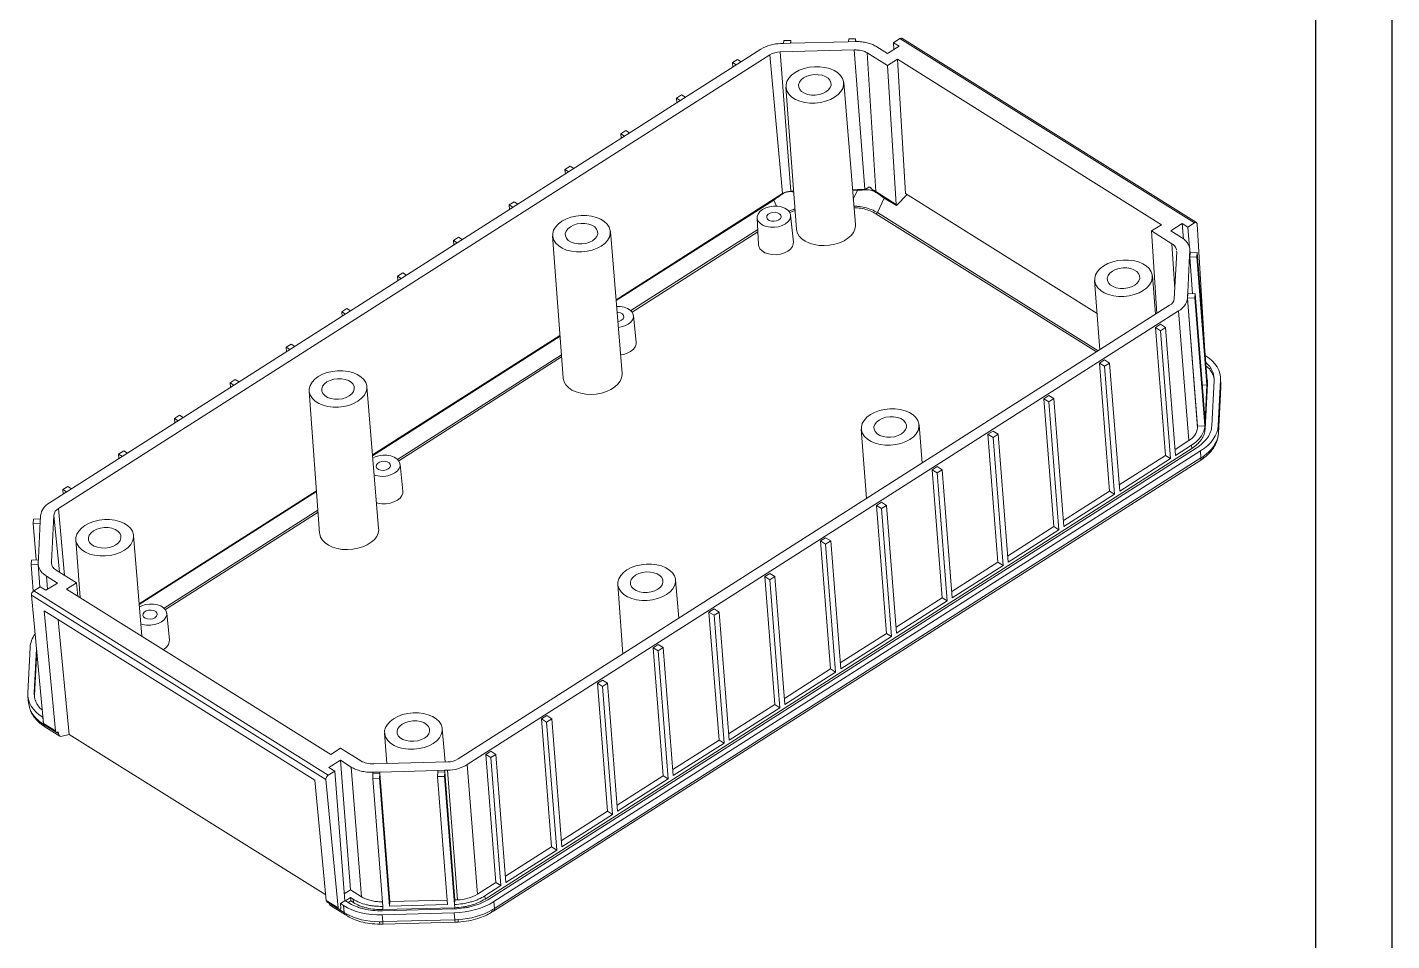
# Model space of a CAD drawing. Header units: inches. Extents: x 1153 to 4131, y 573 to 1071.
# Drawn here: x 3935.5 to 4131.5, y 679.7 to 810.9 of the extents above; entities that cross this region are included whole.
import ezdxf

# ---------------------------------------------------------------- set-up
doc = ezdxf.new("R2010")
doc.units = ezdxf.units.IN

msp = doc.modelspace()

# ---------------------------------------------------------------- linework, layer by layer
for p, q in [((4131.496, 1033.738), (4131.496, 572.957)), ((4120.525, 1022.767), (4120.525, 583.928))]:
    msp.add_line(p, q)
at = {"color": 7, "linetype": 'Continuous', "lineweight": 15}
for p, q in [((4040.853, 807.719), (3938.671, 742.563)), ((4043.651, 807.335), (4054.281, 807.617)), ((4043.713, 808.532), (4044.111, 808.543)), ((4045.109, 808.57), (4044.111, 808.543)), ((4044.164, 808.962), (4044.142, 808.544)), ((4044.164, 808.962), (4045.161, 808.989)), ((4053.436, 808.791), (4045.109, 808.57)), ((4045.139, 808.571), (4045.161, 808.989)), ((4045.161, 808.989), (4045.194, 808.572)), ((4054.434, 808.816), (4053.436, 808.791)), ((4053.488, 809.209), (4053.467, 808.792)), ((4053.488, 809.209), (4054.486, 809.236)), ((4054.281, 807.617), (4055.81, 787.614)), ((4054.486, 809.236), (4054.464, 808.816)), ((4054.519, 808.814), (4054.486, 809.236)), ((4057.529, 808.079), (4059.088, 807.103)), ((4059.088, 807.103), (4060.727, 808.148)), ((4059.909, 808.661), (4060.85, 809.261)), ((4059.909, 808.661), (4060.727, 808.148)), ((4059.986, 807.675), (4059.909, 808.661)), ((4060.85, 809.261), (4103.147, 782.774)), ((4103.442, 782.81), (4061.145, 809.297)), ((3939.966, 741.751), (4042.148, 806.907)), ((4036.78, 805.794), (4037.509, 806.259)), ((4037.312, 805.461), (4036.78, 805.794)), ((4036.83, 805.153), (4036.78, 805.794)), ((4038.041, 805.925), (4037.509, 806.259)), ((4042.148, 806.907), (4043.967, 786.986)), ((4045.184, 787.332), (4043.651, 807.335)), ((4056.145, 807.196), (4059.068, 805.366)), ((4057.399, 787.26), (4056.145, 807.196)), ((4059.068, 805.366), (4060.484, 806.269)), ((4060.484, 806.269), (4098.415, 782.517)), ((4061.665, 786.988), (4060.484, 806.269)), ((4060.322, 785.429), (4059.068, 805.366)), ((4044.478, 802.278), (4045.983, 781.871)), ((4054.457, 782.535), (4052.769, 802.927)), ((4028.765, 800.684), (4029.494, 801.148)), ((4029.297, 800.35), (4028.765, 800.684)), ((4028.815, 800.043), (4028.765, 800.684)), ((4030.026, 800.815), (4029.494, 801.148)), ((4020.75, 795.573), (4021.479, 796.037)), ((4021.479, 796.037), (4022.011, 795.704)), ((4021.282, 795.24), (4020.75, 795.573)), ((4020.8, 794.932), (4020.75, 795.573)), ((4012.735, 790.462), (4013.464, 790.927)), ((4013.267, 790.129), (4012.735, 790.462)), ((4012.785, 789.821), (4012.735, 790.462)), ((4013.464, 790.927), (4013.996, 790.593)), ((4042.733, 786.062), (4020.075, 771.614)), ((4043.967, 786.986), (4043.973, 786.911)), ((4045.184, 787.332), (4045.189, 787.262)), ((4054.747, 787.467), (4054.05, 787.448)), ((4055.818, 787.518), (4055.81, 787.614)), ((4060.322, 785.429), (4057.399, 787.26)), ((4057.399, 787.26), (4057.408, 787.149)), ((4057.616, 784.263), (4058.597, 786.348)), ((4058.597, 786.348), (4060.336, 785.26)), ((4061.893, 786.845), (4060.336, 785.26)), ((4089.171, 769.763), (4061.665, 786.988)), ((4004.72, 785.352), (4005.449, 785.816)), ((4005.253, 785.018), (4004.72, 785.352)), ((4004.77, 784.711), (4004.72, 785.352)), ((4005.449, 785.816), (4005.981, 785.483)), ((4060.322, 785.429), (4060.336, 785.26)), ((4040.34, 783.49), (4040.556, 779.606)), ((4045.541, 779.996), (4045.15, 783.867)), ((4098.415, 782.517), (4096.999, 781.613)), ((4101.387, 782.687), (4099.748, 781.642)), ((4101.387, 782.687), (4102.206, 782.175)), ((4101.564, 780.432), (4101.387, 782.687)), ((4103.147, 782.774), (4102.206, 782.175)), ((4102.206, 782.175), (4102.436, 779.233)), ((4104.659, 764.359), (4103.542, 782.612)), ((3996.705, 780.241), (3997.434, 780.705)), ((3997.238, 779.908), (3996.705, 780.241)), ((3996.755, 779.6), (3996.705, 780.241)), ((3997.434, 780.705), (3997.966, 780.372)), ((4010.961, 780.906), (4012.466, 760.5)), ((4020.94, 761.163), (4019.252, 781.555)), ((4096.999, 781.613), (4099.922, 779.783)), ((4096.999, 781.613), (4097.745, 769.759)), ((4099.748, 781.642), (4101.306, 780.666)), ((4100.605, 778.609), (4100.255, 771.89)), ((4100.588, 778.72), (4100.605, 778.609)), ((4102.502, 778.717), (4102.47, 778.086)), ((4102.488, 777.853), (4102.52, 778.484)), ((4102.533, 778.484), (4102.496, 778.962)), ((4102.502, 778.717), (4102.52, 778.484)), ((4102.52, 778.484), (4103.552, 778.511)), ((4103.519, 777.881), (4103.552, 778.511)), ((4103.552, 778.511), (4104.991, 760.128)), ((4102.196, 772.822), (4102.47, 778.086)), ((4102.488, 777.853), (4102.47, 778.086)), ((4102.488, 777.853), (4103.519, 777.881)), ((4102.899, 772.608), (4102.488, 777.853)), ((4104.958, 759.498), (4103.519, 777.881)), ((3988.69, 775.13), (3989.419, 775.595)), ((3989.223, 774.797), (3988.69, 775.13)), ((3988.74, 774.489), (3988.69, 775.13)), ((3989.419, 775.595), (3989.951, 775.261)), ((4088.821, 774.511), (4089.557, 764.538)), ((4097.569, 769.647), (4097.112, 775.159)), ((4102.162, 772.192), (4102.196, 772.822)), ((4102.214, 772.59), (4102.18, 771.959)), ((4102.196, 772.822), (4102.214, 772.59)), ((4103.245, 772.617), (4102.214, 772.59)), ((4103.212, 771.986), (4103.245, 772.617)), ((4103.245, 772.617), (4104.684, 754.234)), ((3980.675, 770.02), (3981.404, 770.484)), ((3981.404, 770.484), (3981.936, 770.151)), ((4099.591, 770.936), (3997.409, 705.781)), ((4102.162, 772.192), (4102.149, 771.94)), ((4103.606, 753.324), (4102.149, 771.94)), ((4102.18, 771.959), (4102.162, 772.192)), ((4102.18, 771.959), (4103.212, 771.986)), ((4102.18, 771.959), (4103.619, 753.576)), ((4104.651, 753.603), (4103.212, 771.986)), ((3981.208, 769.686), (3980.675, 770.02)), ((3980.725, 769.379), (3980.675, 770.02)), ((3998.705, 704.97), (4100.887, 770.125)), ((4022.953, 765.593), (4022.563, 769.464)), ((4100.887, 770.125), (4102.344, 751.51)), ((4012.025, 766.481), (3985.1, 749.313)), ((4097.54, 767.747), (4098.269, 768.211)), ((4098.979, 749.364), (4097.54, 767.747)), ((4097.54, 767.747), (4098.266, 767.292)), ((4098.266, 767.292), (4098.994, 767.757)), ((4099.704, 748.909), (4098.266, 767.292)), ((4098.269, 768.211), (4098.994, 767.757)), ((4098.994, 767.757), (4100.433, 749.374)), ((3972.66, 764.909), (3973.389, 765.373)), ((3973.193, 764.576), (3972.66, 764.909)), ((3972.711, 764.268), (3972.66, 764.909)), ((3973.389, 765.373), (3973.921, 765.04)), ((4089.525, 762.636), (4090.254, 763.101)), ((4090.964, 744.253), (4089.525, 762.636)), ((4089.525, 762.636), (4090.251, 762.182)), ((4090.251, 762.182), (4090.979, 762.646)), ((4090.254, 763.101), (4090.979, 762.646)), ((4090.979, 762.646), (4092.418, 744.263)), ((4104.71, 763.714), (4104.759, 763.684)), ((4091.69, 743.798), (4090.251, 762.182)), ((3964.645, 759.798), (3965.374, 760.263)), ((3965.178, 759.465), (3964.645, 759.798)), ((3964.696, 759.157), (3964.645, 759.798)), ((3965.374, 760.263), (3965.906, 759.929)), ((3975.986, 758.605), (3977.491, 738.198)), ((3985.965, 738.862), (3984.277, 759.254)), ((4104.273, 759.479), (4104.958, 759.498)), ((4104.684, 754.234), (4104.958, 759.498)), ((4105.027, 759.663), (4104.687, 753.138)), ((4104.991, 760.128), (4104.957, 760.44)), ((4104.981, 759.973), (4105.027, 759.663)), ((4105.023, 759.977), (4104.986, 760.442)), ((4104.991, 760.128), (4105.027, 759.663)), ((4105.988, 760.155), (4105.648, 753.63)), ((4106.571, 753.654), (4106.911, 760.179)), ((4106.957, 759.172), (4106.618, 752.647)), ((4106.618, 752.588), (4106.957, 759.113)), ((4106.911, 760.179), (4106.957, 759.172)), ((4106.959, 759.482), (4106.912, 760.492)), ((4106.957, 759.113), (4106.957, 759.172)), ((4081.51, 757.525), (4082.239, 757.99)), ((4082.949, 739.142), (4081.51, 757.525)), ((4081.51, 757.525), (4082.236, 757.071)), ((4082.236, 757.071), (4082.964, 757.536)), ((4083.675, 738.688), (4082.236, 757.071)), ((4082.239, 757.99), (4082.964, 757.536)), ((4082.964, 757.536), (4084.403, 739.152)), ((3956.63, 754.687), (3957.359, 755.152)), ((3957.163, 754.354), (3956.63, 754.687)), ((3956.681, 754.047), (3956.63, 754.687)), ((3957.359, 755.152), (3957.891, 754.819)), ((4055.304, 753.139), (4056.04, 743.166)), ((4064.052, 748.275), (4063.595, 753.788)), ((4073.495, 752.415), (4074.224, 752.879)), ((4074.224, 752.879), (4074.949, 752.425)), ((4103.619, 753.576), (4103.606, 753.324)), ((4104.651, 753.603), (4103.619, 753.576)), ((4104.651, 753.603), (4104.687, 753.138)), ((4106.618, 752.647), (4106.571, 753.654)), ((4074.934, 734.032), (4073.495, 752.415)), ((4073.495, 752.415), (4074.221, 751.96)), ((4074.221, 751.96), (4074.949, 752.425)), ((4075.66, 733.577), (4074.221, 751.96)), ((4074.949, 752.425), (4076.388, 734.042)), ((4100.365, 750.247), (4102.344, 751.51)), ((4100.433, 749.374), (4102.727, 750.836)), ((4102.727, 750.836), (4102.763, 750.371)), ((4106.572, 752.173), (4106.608, 752.509)), ((3948.615, 749.577), (3949.344, 750.041)), ((3949.148, 749.243), (3948.615, 749.577)), ((3948.666, 748.936), (3948.615, 749.577)), ((3949.876, 749.708), (3949.344, 750.041)), ((4102.763, 750.371), (4001.267, 685.653)), ((4103.409, 750.409), (4001.913, 685.691)), ((4104.048, 750.025), (4002.526, 685.291)), ((4104.094, 749.023), (4002.606, 684.309)), ((4092.35, 745.137), (4098.979, 749.364)), ((4092.418, 744.263), (4099.704, 748.909)), ((4098.979, 749.364), (4099.704, 748.909)), ((4103.949, 748.62), (4104.269, 748.832)), ((4104.048, 750.025), (4104.094, 749.023)), ((3989.436, 744.221), (3989.045, 748.092)), ((4002.46, 683.907), (4103.949, 748.62)), ((4065.48, 747.304), (4066.209, 747.769)), ((4066.919, 728.921), (4065.48, 747.304)), ((4065.48, 747.304), (4066.206, 746.85)), ((4066.206, 746.85), (4066.934, 747.314)), ((4067.645, 728.466), (4066.206, 746.85)), ((4066.209, 747.769), (4066.934, 747.314)), ((4066.934, 747.314), (4068.373, 728.931)), ((3940.6, 744.466), (3941.329, 744.931)), ((3941.861, 744.597), (3941.329, 744.931)), ((3941.133, 744.133), (3940.6, 744.466)), ((3940.651, 743.825), (3940.6, 744.466)), ((3977.05, 744.18), (3951.583, 727.941)), ((4084.335, 740.026), (4090.964, 744.253)), ((4084.403, 739.152), (4091.69, 743.798)), ((4090.964, 744.253), (4091.69, 743.798)), ((4057.465, 742.193), (4058.194, 742.658)), ((4058.904, 723.81), (4057.465, 742.193)), ((4057.465, 742.193), (4058.191, 741.739)), ((4058.191, 741.739), (4058.919, 742.203)), ((4059.63, 723.356), (4058.191, 741.739)), ((4058.194, 742.658), (4058.919, 742.203)), ((4058.919, 742.203), (4060.358, 723.82)), ((3936.35, 739.606), (3936.383, 740.237)), ((3937.35, 739.633), (3936.35, 739.606)), ((3936.76, 734.361), (3936.35, 739.606)), ((3937.384, 740.263), (3936.383, 740.237)), ((3937.362, 739.866), (3937.088, 734.602)), ((3937.396, 740.497), (3937.362, 739.866)), ((3937.396, 740.497), (3937.409, 740.748)), ((3938.954, 734.079), (3939.303, 740.799)), ((4076.32, 734.915), (4082.949, 739.142)), ((4082.949, 739.142), (4083.675, 738.688)), ((3942.469, 737.233), (3943.079, 728.959)), ((3951.959, 723.399), (3950.76, 737.882)), ((4049.45, 737.083), (4050.179, 737.547)), ((4050.889, 718.699), (4049.45, 737.083)), ((4049.45, 737.083), (4050.176, 736.628)), ((4050.176, 736.628), (4050.904, 737.093)), ((4050.179, 737.547), (4050.904, 737.093)), ((4050.904, 737.093), (4052.343, 718.71)), ((4076.388, 734.042), (4083.675, 738.688)), ((4051.615, 718.245), (4050.176, 736.628)), ((3936.043, 733.712), (3936.076, 734.342)), ((3937.075, 733.739), (3936.043, 733.712)), ((3936.043, 733.712), (3936.344, 729.864)), ((3936.076, 734.342), (3937.076, 734.369)), ((3937.088, 734.602), (3937.057, 733.972)), ((3937.063, 733.727), (3937.316, 730.49)), ((4068.305, 729.805), (4074.934, 734.032)), ((4068.373, 728.931), (4075.66, 733.577)), ((4074.934, 734.032), (4075.66, 733.577)), ((3939.811, 731.047), (3938.252, 732.023)), ((3942.56, 731.075), (3939.637, 732.905)), ((4029.077, 725.974), (4028.621, 731.486)), ((4041.435, 731.972), (4042.164, 732.437)), ((4042.874, 713.589), (4041.435, 731.972)), ((4041.435, 731.972), (4042.161, 731.518)), ((4042.161, 731.518), (4042.889, 731.982)), ((4043.6, 713.134), (4042.161, 731.518)), ((4042.164, 732.437), (4042.889, 731.982)), ((4042.889, 731.982), (4044.328, 713.599)), ((3978.375, 702.801), (3936.078, 729.287)), ((3936.078, 729.287), (3937.841, 710.866)), ((3936.412, 729.914), (3937.353, 730.514)), ((3978.709, 703.428), (3936.412, 729.914)), ((3938.171, 730.001), (3937.353, 730.514)), ((3938.171, 730.001), (3939.811, 731.047)), ((3941.143, 730.172), (3942.56, 731.075)), ((3979.074, 706.42), (3941.143, 730.172)), ((3942.738, 729.173), (3942.56, 731.075)), ((4020.33, 730.838), (4021.065, 720.865)), ((4033.42, 726.861), (4034.149, 727.326)), ((4034.149, 727.326), (4034.875, 726.871)), ((4060.29, 724.694), (4066.919, 728.921)), ((4060.358, 723.82), (4067.645, 728.466)), ((4066.919, 728.921), (4067.645, 728.466)), ((3937.894, 727.067), (3976.78, 702.716)), ((3937.894, 727.067), (3939.546, 709.798)), ((3941.527, 709.303), (3939.95, 725.779)), ((3955.919, 722.85), (3955.528, 726.72)), ((4034.859, 708.478), (4033.42, 726.861)), ((4033.42, 726.861), (4034.146, 726.407)), ((4034.146, 726.407), (4034.875, 726.871)), ((4035.585, 708.024), (4034.146, 726.407)), ((4034.875, 726.871), (4036.313, 708.488)), ((4052.275, 719.583), (4058.904, 723.81)), ((4052.343, 718.71), (4059.63, 723.356)), ((4058.904, 723.81), (4059.63, 723.356)), ((3935.902, 721.803), (3935.562, 715.278)), ((3936.813, 721.611), (3936.484, 715.302)), ((4025.405, 721.751), (4026.134, 722.215)), ((4026.844, 703.367), (4025.405, 721.751)), ((4025.405, 721.751), (4026.131, 721.296)), ((4026.131, 721.296), (4026.86, 721.761)), ((4027.57, 702.913), (4026.131, 721.296)), ((4026.134, 722.215), (4026.86, 721.761)), ((4026.86, 721.761), (4028.298, 703.378)), ((3936.525, 714.919), (3936.852, 721.201)), ((4044.26, 714.473), (4050.889, 718.699)), ((4044.328, 713.599), (4051.615, 718.245)), ((4050.889, 718.699), (4051.615, 718.245)), ((4017.39, 716.64), (4018.119, 717.104)), ((4018.829, 698.257), (4017.39, 716.64)), ((4017.39, 716.64), (4018.116, 716.186)), ((4018.116, 716.186), (4018.845, 716.65)), ((4019.555, 697.802), (4018.116, 716.186)), ((4018.119, 717.104), (4018.845, 716.65)), ((4018.845, 716.65), (4020.283, 698.267)), ((3935.576, 714.766), (3935.688, 713.754)), ((3935.771, 713.406), (3935.708, 713.757)), ((4036.245, 709.362), (4042.874, 713.589)), ((4042.874, 713.589), (4043.6, 713.134)), ((3935.736, 713.452), (3935.798, 713.257)), ((3937.714, 711.773), (3937.824, 710.772)), ((3937.757, 711.746), (3937.714, 711.773)), ((4009.375, 711.529), (4010.104, 711.994)), ((4010.814, 693.146), (4009.375, 711.529)), ((4009.375, 711.529), (4010.101, 711.075)), ((4010.101, 711.075), (4010.83, 711.539)), ((4010.104, 711.994), (4010.83, 711.539)), ((4010.83, 711.539), (4012.268, 693.156)), ((4036.313, 708.488), (4043.6, 713.134)), ((3937.713, 710.605), (3938.021, 710.403)), ((3937.841, 710.866), (3939.546, 709.798)), ((3937.939, 710.681), (3939.645, 709.613)), ((3938.021, 710.403), (3940.165, 709.06)), ((3939.94, 709.649), (3939.947, 709.653)), ((3939.968, 709.429), (3939.947, 709.653)), ((3995.499, 705.343), (3995.104, 710.115)), ((4011.54, 692.692), (4010.101, 711.075)), ((3940.524, 709.025), (3941.527, 709.303)), ((3978.356, 686.24), (3941.527, 709.303)), ((3986.813, 709.466), (3987.133, 705.121)), ((4028.23, 704.251), (4034.859, 708.478)), ((4028.298, 703.378), (4035.585, 708.024)), ((4034.859, 708.478), (4035.585, 708.024)), ((3980.49, 707.323), (3979.074, 706.42)), ((3983.413, 705.492), (3980.49, 707.323)), ((4001.36, 706.419), (4002.089, 706.883)), ((4002.799, 688.035), (4001.36, 706.419)), ((4001.36, 706.419), (4002.086, 705.964)), ((4002.086, 705.964), (4002.815, 706.429)), ((4003.525, 687.581), (4002.086, 705.964)), ((4002.815, 706.429), (4002.089, 706.883)), ((4002.815, 706.429), (4004.254, 688.046)), ((3979.65, 704.028), (3978.709, 703.428)), ((3980.47, 705.586), (3978.831, 704.54)), ((3979.65, 704.028), (3978.831, 704.54)), ((3981.107, 685.412), (3979.65, 704.028)), ((3982.029, 704.61), (3980.47, 705.586)), ((3981.927, 686.97), (3980.47, 705.586)), ((3983.486, 685.994), (3982.029, 704.61)), ((3985.124, 703.872), (3986.122, 703.898)), ((3985.143, 703.639), (3985.124, 703.872)), ((3986.14, 703.665), (3985.143, 703.639)), ((3995.907, 705.354), (3985.277, 705.072)), ((3986.106, 703.014), (3986.14, 703.665)), ((3986.122, 703.898), (3994.449, 704.118)), ((3986.122, 703.898), (3986.14, 703.665)), ((3986.14, 703.665), (3987.579, 685.282)), ((3994.468, 703.886), (3994.434, 703.234)), ((3994.449, 704.118), (3995.447, 704.146)), ((3994.468, 703.886), (3994.449, 704.118)), ((3995.465, 703.913), (3994.468, 703.886)), ((3995.431, 703.261), (3995.465, 703.913)), ((3995.845, 704.156), (3995.447, 704.146)), ((3995.447, 704.146), (3995.465, 703.913)), ((3996.904, 685.53), (3995.465, 703.913)), ((3995.845, 704.156), (3997.302, 685.54)), ((3998.705, 704.97), (4000.162, 686.354)), ((3978.432, 685.448), (3976.78, 702.716)), ((3980.138, 684.38), (3978.375, 702.801)), ((3985.109, 702.987), (3985.143, 703.639)), ((3985.109, 702.987), (3986.106, 703.014)), ((3986.548, 684.604), (3985.109, 702.987)), ((3986.106, 703.014), (3987.545, 684.63)), ((3994.434, 703.234), (3995.431, 703.261)), ((3995.872, 684.851), (3994.434, 703.234)), ((3995.431, 703.261), (3996.87, 684.878)), ((4020.215, 699.141), (4026.844, 703.367)), ((4020.283, 698.267), (4027.57, 702.913)), ((4026.844, 703.367), (4027.57, 702.913)), ((4012.2, 694.03), (4018.829, 698.257)), ((4012.268, 693.156), (4019.555, 697.802)), ((4018.829, 698.257), (4019.555, 697.802)), ((4004.185, 688.919), (4010.814, 693.146)), ((4004.254, 688.046), (4011.54, 692.692)), ((4010.814, 693.146), (4011.54, 692.692)), ((4000.162, 686.354), (4002.799, 688.035)), ((4003.525, 687.581), (4002.799, 688.035)), ((3981.927, 686.97), (3981.029, 686.397)), ((3983.486, 685.994), (3981.927, 686.97)), ((4001.231, 686.118), (4003.525, 687.581)), ((4001.231, 686.118), (4001.267, 685.653)), ((3978.432, 685.448), (3980.138, 684.38)), ((3978.53, 685.263), (3980.236, 684.195)), ((3979.051, 684.71), (3981.195, 683.367)), ((3980.465, 685.003), (3981.107, 685.412)), ((3980.538, 684.235), (3980.465, 685.003)), ((3980.919, 684.718), (3980.465, 685.003)), ((3980.538, 684.235), (3980.532, 684.231)), ((3980.919, 684.718), (3980.998, 683.736)), ((3981.191, 685.393), (3981.92, 685.857)), ((3981.575, 685.152), (3981.191, 685.393)), ((3981.956, 685.392), (3981.578, 685.151)), ((3981.92, 685.857), (3982.304, 685.616)), ((3981.956, 685.392), (3981.92, 685.857)), ((3982.34, 685.151), (3981.956, 685.392)), ((3982.304, 685.616), (3982.34, 685.151)), ((3996.837, 684.247), (3986.515, 683.973)), ((3986.584, 684.139), (3986.548, 684.604)), ((3996.907, 684.412), (3986.584, 684.139)), ((3987.579, 685.282), (3987.545, 684.63)), ((3987.545, 684.63), (3995.872, 684.851)), ((3987.579, 685.282), (3995.822, 685.5)), ((3996.87, 684.878), (3996.904, 685.53)), ((3996.87, 684.878), (3996.907, 684.412)), ((3997.302, 685.54), (3996.904, 685.53)), ((4002.526, 685.291), (4002.606, 684.309)), ((3981.195, 683.367), (3981.519, 683.173)), ((3986.484, 683.39), (3996.807, 683.664)), ((3986.564, 682.405), (3986.484, 683.39)), ((3996.887, 682.678), (3986.564, 682.405)), ((3986.622, 682.054), (3996.945, 682.328)), ((3996.807, 683.664), (3996.887, 682.678)), ((3996.945, 682.328), (3997.399, 682.346)), ((4002.124, 683.701), (4002.46, 683.907)), ((3986.171, 682.048), (3986.623, 682.055))]:
    msp.add_line(p, q, dxfattribs=at)
at = {"color": 8, "linetype": 'Continuous', "lineweight": 15}
for p, q in [((4043.967, 786.986), (4020.064, 771.744)), ((4042.733, 786.062), (4043.136, 785.174)), ((4045.579, 787.343), (4045.184, 787.332)), ((4055.81, 787.614), (4054.04, 787.567)), ((4054.153, 786.205), (4054.747, 787.467)), ((4089.079, 764.233), (4057.39, 784.077)), ((4057.616, 784.263), (4089.338, 764.398)), ((4022.189, 770.168), (4040.434, 781.802)), ((4040.451, 781.5), (4022.365, 769.968)), ((4100.329, 773.313), (4099.922, 779.783)), ((4012.015, 766.612), (3985.089, 749.443)), ((3988.672, 748.796), (4012.221, 763.812)), ((4012.244, 763.514), (3988.848, 748.596)), ((4106.618, 752.647), (4106.618, 752.588)), ((3977.041, 744.311), (3951.572, 728.071)), ((3940.842, 732.15), (3939.966, 741.751)), ((3955.154, 727.424), (3977.247, 741.511)), ((3977.269, 741.213), (3955.331, 727.224)), ((3939.303, 740.799), (3940.11, 732.609)), ((3938.252, 732.023), (3938.399, 730.146)), ((3937.885, 710.734), (3937.824, 710.772)), ((3939.968, 709.429), (3939.716, 709.587)), ((3980.998, 683.736), (3980.307, 684.169))]:
    msp.add_line(p, q, dxfattribs=at)
at = {"color": 7, "linetype": 'Continuous', "lineweight": 15, "flags": 128}
for points in [[(4045.787, 804.372), (4045.279, 803.987), (4044.884, 803.554), (4044.617, 803.089), (4044.486, 802.607), (4044.497, 802.124), (4044.647, 801.658), (4044.933, 801.223), (4045.345, 800.836), (4045.869, 800.508), (4046.486, 800.251), (4047.176, 800.074), (4047.916, 799.983), (4048.679, 799.981), (4049.441, 800.068), (4050.175, 800.241), (4050.856, 800.494), (4051.461, 800.819), (4051.969, 801.204), (4052.364, 801.637), (4052.631, 802.102), (4052.761, 802.584), (4052.751, 803.067), (4052.6, 803.533), (4052.314, 803.967), (4051.902, 804.355), (4051.379, 804.683), (4050.762, 804.94), (4050.072, 805.117), (4049.332, 805.208), (4048.569, 805.21), (4047.807, 805.123), (4047.073, 804.95), (4046.392, 804.696), (4045.787, 804.372)], [(4050.227, 801.591), (4049.771, 801.359), (4049.248, 801.199), (4048.688, 801.12), (4048.125, 801.127), (4047.591, 801.219), (4047.117, 801.391), (4046.731, 801.633), (4046.454, 801.931), (4046.304, 802.267), (4046.288, 802.623), (4046.409, 802.977), (4046.657, 803.309), (4047.021, 803.599), (4047.477, 803.831), (4048, 803.992), (4048.559, 804.071), (4049.122, 804.064), (4049.656, 803.972), (4050.13, 803.8), (4050.517, 803.558), (4050.793, 803.26), (4050.944, 802.924), (4050.959, 802.568), (4050.839, 802.214), (4050.59, 801.882), (4050.227, 801.591)], [(4041.101, 784.688), (4041.569, 784.926), (4042.106, 785.091), (4042.68, 785.172), (4043.259, 785.165), (4043.807, 785.071), (4044.294, 784.894), (4044.69, 784.646), (4044.974, 784.34), (4045.129, 783.994), (4045.145, 783.629), (4045.021, 783.266), (4044.766, 782.925), (4044.393, 782.627), (4043.924, 782.388), (4043.387, 782.224), (4042.813, 782.142), (4042.235, 782.149), (4041.687, 782.244), (4041.2, 782.42), (4040.803, 782.669), (4040.519, 782.975), (4040.365, 783.32), (4040.349, 783.685), (4040.472, 784.049), (4040.728, 784.39), (4041.101, 784.688)], [(4043.454, 783.214), (4043.134, 783.07), (4042.761, 783.005), (4042.386, 783.028), (4042.059, 783.137), (4041.826, 783.315), (4041.717, 783.54), (4041.747, 783.78), (4041.912, 784.004), (4042.19, 784.181), (4042.543, 784.288), (4042.923, 784.309), (4043.28, 784.242), (4043.565, 784.096), (4043.739, 783.891), (4043.779, 783.655), (4043.68, 783.418), (4043.454, 783.214)], [(4012.27, 783), (4011.762, 782.615), (4011.367, 782.182), (4011.1, 781.717), (4010.969, 781.235), (4010.979, 780.752), (4011.13, 780.286), (4011.416, 779.851), (4011.828, 779.464), (4012.352, 779.136), (4012.969, 778.879), (4013.659, 778.702), (4014.398, 778.611), (4015.162, 778.609), (4015.924, 778.696), (4016.657, 778.869), (4017.338, 779.122), (4017.943, 779.447), (4018.452, 779.832), (4018.846, 780.265), (4019.114, 780.73), (4019.244, 781.212), (4019.234, 781.695), (4019.083, 782.161), (4018.797, 782.596), (4018.385, 782.983), (4017.862, 783.311), (4017.245, 783.568), (4016.554, 783.745), (4015.815, 783.836), (4015.052, 783.838), (4014.29, 783.751), (4013.556, 783.578), (4012.875, 783.325), (4012.27, 783)], [(4016.71, 780.22), (4016.254, 779.987), (4015.731, 779.827), (4015.171, 779.748), (4014.608, 779.755), (4014.074, 779.847), (4013.6, 780.019), (4013.214, 780.261), (4012.937, 780.559), (4012.787, 780.895), (4012.771, 781.251), (4012.891, 781.605), (4013.14, 781.937), (4013.504, 782.227), (4013.96, 782.46), (4014.483, 782.62), (4015.042, 782.699), (4015.605, 782.692), (4016.139, 782.6), (4016.613, 782.428), (4017, 782.186), (4017.276, 781.888), (4017.427, 781.552), (4017.442, 781.196), (4017.322, 780.842), (4017.073, 780.51), (4016.71, 780.22)], [(4045.983, 781.871), (4045.992, 781.784), (4046.12, 781.317), (4046.38, 780.879), (4046.763, 780.483), (4047.257, 780.142), (4047.847, 779.867), (4048.513, 779.666), (4049.233, 779.547), (4049.986, 779.514), (4050.746, 779.566), (4051.489, 779.703), (4052.192, 779.92), (4052.831, 780.21), (4053.386, 780.564), (4053.839, 780.971), (4054.176, 781.417), (4054.386, 781.887), (4054.463, 782.368), (4054.457, 782.535)], [(4103.147, 782.774), (4103.219, 782.813), (4103.29, 782.834), (4103.356, 782.838), (4103.415, 782.824), (4103.465, 782.793), (4103.504, 782.746), (4103.53, 782.685), (4103.542, 782.612)], [(4045.541, 779.996), (4045.535, 779.75), (4045.407, 779.373), (4045.142, 779.02), (4044.756, 778.711), (4044.27, 778.464), (4043.714, 778.294), (4043.119, 778.209), (4042.52, 778.216), (4041.952, 778.314), (4041.448, 778.497), (4041.036, 778.755), (4040.742, 779.072), (4040.582, 779.43), (4040.556, 779.606)], [(4090.131, 776.604), (4089.622, 776.219), (4089.228, 775.786), (4088.961, 775.321), (4088.83, 774.839), (4088.84, 774.356), (4088.991, 773.89), (4089.277, 773.456), (4089.689, 773.068), (4090.212, 772.74), (4090.83, 772.483), (4091.52, 772.306), (4092.259, 772.215), (4093.023, 772.213), (4093.784, 772.3), (4094.518, 772.473), (4095.199, 772.727), (4095.804, 773.051), (4096.313, 773.437), (4096.707, 773.869), (4096.974, 774.334), (4097.105, 774.816), (4097.095, 775.299), (4096.944, 775.765), (4096.658, 776.2), (4096.246, 776.587), (4095.723, 776.915), (4095.105, 777.172), (4094.415, 777.349), (4093.676, 777.44), (4092.912, 777.442), (4092.151, 777.355), (4091.417, 777.182), (4090.736, 776.929), (4090.131, 776.604)], [(4094.571, 773.824), (4094.114, 773.592), (4093.591, 773.431), (4093.032, 773.352), (4092.469, 773.359), (4091.935, 773.451), (4091.461, 773.623), (4091.074, 773.865), (4090.798, 774.163), (4090.647, 774.499), (4090.632, 774.855), (4090.752, 775.209), (4091.001, 775.541), (4091.364, 775.832), (4091.821, 776.064), (4092.344, 776.224), (4092.903, 776.303), (4093.466, 776.297), (4094, 776.205), (4094.474, 776.033), (4094.86, 775.791), (4095.137, 775.493), (4095.287, 775.156), (4095.303, 774.8), (4095.183, 774.446), (4094.934, 774.114), (4094.571, 773.824)], [(4020.144, 770.772), (4020.671, 770.763), (4021.219, 770.668), (4021.706, 770.492), (4022.103, 770.243), (4022.387, 769.937), (4022.541, 769.592), (4022.557, 769.226), (4022.434, 768.863), (4022.178, 768.522), (4021.805, 768.224), (4021.337, 767.985), (4020.8, 767.821), (4020.394, 767.754)], [(4020.216, 769.909), (4020.336, 769.906), (4020.692, 769.839), (4020.977, 769.694), (4021.151, 769.488), (4021.191, 769.252), (4021.092, 769.015), (4020.867, 768.811)], [(4020.867, 768.811), (4020.546, 768.667), (4020.323, 768.618)], [(4022.953, 765.593), (4022.947, 765.347), (4022.819, 764.97), (4022.555, 764.617), (4022.168, 764.308), (4021.683, 764.061), (4021.126, 763.891), (4020.72, 763.823)], [(3977.296, 760.699), (3976.787, 760.313), (3976.393, 759.881), (3976.125, 759.416), (3975.995, 758.934), (3976.005, 758.451), (3976.156, 757.985), (3976.442, 757.55), (3976.854, 757.163), (3977.377, 756.835), (3977.995, 756.578), (3978.685, 756.401), (3979.424, 756.31), (3980.188, 756.308), (3980.949, 756.395), (3981.683, 756.568), (3982.364, 756.821), (3982.969, 757.146), (3983.478, 757.531), (3983.872, 757.964), (3984.139, 758.429), (3984.27, 758.911), (3984.26, 759.394), (3984.109, 759.86), (3983.823, 760.294), (3983.411, 760.682), (3982.887, 761.01), (3982.27, 761.267), (3981.58, 761.444), (3980.841, 761.535), (3980.077, 761.537), (3979.315, 761.45), (3978.582, 761.277), (3977.901, 761.023), (3977.296, 760.699)], [(4012.466, 760.5), (4012.475, 760.412), (4012.603, 759.945), (4012.862, 759.507), (4013.246, 759.111), (4013.74, 758.77), (4014.33, 758.495), (4014.995, 758.294), (4015.716, 758.176), (4016.469, 758.142), (4017.229, 758.194), (4017.972, 758.331), (4018.675, 758.548), (4019.314, 758.838), (4019.869, 759.192), (4020.322, 759.599), (4020.659, 760.045), (4020.869, 760.515), (4020.945, 760.996), (4020.94, 761.163)], [(3981.736, 757.918), (3981.279, 757.686), (3980.756, 757.526), (3980.197, 757.447), (3979.634, 757.454), (3979.1, 757.546), (3978.626, 757.717), (3978.239, 757.96), (3977.963, 758.257), (3977.812, 758.594), (3977.797, 758.95), (3977.917, 759.304), (3978.166, 759.636), (3978.529, 759.926), (3978.986, 760.158), (3979.509, 760.319), (3980.068, 760.398), (3980.631, 760.391), (3981.165, 760.299), (3981.639, 760.127), (3982.025, 759.885), (3982.302, 759.587), (3982.452, 759.251), (3982.468, 758.895), (3982.348, 758.541), (3982.099, 758.209), (3981.736, 757.918)], [(4056.614, 755.232), (4056.105, 754.847), (4055.711, 754.414), (4055.443, 753.949), (4055.313, 753.467), (4055.323, 752.985), (4055.474, 752.518), (4055.76, 752.084), (4056.172, 751.696), (4056.695, 751.368), (4057.312, 751.111), (4058.003, 750.935), (4058.742, 750.844), (4059.505, 750.841), (4060.267, 750.928), (4061.001, 751.101), (4061.682, 751.355), (4062.287, 751.679), (4062.795, 752.065), (4063.19, 752.497), (4063.457, 752.962), (4063.588, 753.445), (4063.578, 753.927), (4063.427, 754.393), (4063.141, 754.828), (4062.729, 755.216), (4062.205, 755.543), (4061.588, 755.8), (4060.898, 755.977), (4060.159, 756.068), (4059.395, 756.07), (4058.633, 755.983), (4057.9, 755.81), (4057.219, 755.557), (4056.614, 755.232)], [(4061.053, 752.452), (4060.597, 752.22), (4060.074, 752.059), (4059.515, 751.98), (4058.952, 751.987), (4058.418, 752.079), (4057.944, 752.251), (4057.557, 752.493), (4057.281, 752.791), (4057.13, 753.127), (4057.115, 753.483), (4057.235, 753.837), (4057.484, 754.169), (4057.847, 754.46), (4058.303, 754.692), (4058.826, 754.852), (4059.386, 754.931), (4059.949, 754.925), (4060.483, 754.833), (4060.957, 754.661), (4061.343, 754.419), (4061.62, 754.121), (4061.77, 753.784), (4061.786, 753.428), (4061.666, 753.074), (4061.417, 752.742), (4061.053, 752.452)], [(4106.618, 752.588), (4106.612, 752.529), (4106.608, 752.509)], [(3985.127, 748.991), (3985.465, 749.152), (3986.002, 749.316), (3986.576, 749.397), (3987.154, 749.391), (3987.702, 749.296), (3988.189, 749.12), (3988.586, 748.871), (3988.869, 748.565), (3989.024, 748.22), (3989.04, 747.854), (3988.916, 747.491), (3988.661, 747.15), (3988.288, 746.852), (3987.819, 746.614), (3987.282, 746.449), (3986.708, 746.368), (3986.13, 746.375), (3985.582, 746.469), (3985.329, 746.547)], [(3987.35, 747.439), (3987.575, 747.644), (3987.674, 747.88), (3987.634, 748.117), (3987.46, 748.322), (3987.175, 748.467), (3986.819, 748.534), (3986.438, 748.513), (3986.085, 748.407), (3985.808, 748.23), (3985.642, 748.006), (3985.612, 747.765), (3985.721, 747.54), (3985.955, 747.362), (3986.281, 747.254), (3986.656, 747.23), (3987.029, 747.295), (3987.35, 747.439)], [(3989.436, 744.221), (3989.43, 743.975), (3989.302, 743.598), (3989.037, 743.245), (3988.651, 742.936), (3988.166, 742.689), (3987.609, 742.519), (3987.014, 742.435), (3986.415, 742.442), (3985.847, 742.54), (3985.656, 742.596)], [(3943.778, 739.327), (3943.27, 738.942), (3942.876, 738.509), (3942.608, 738.044), (3942.478, 737.562), (3942.488, 737.079), (3942.639, 736.613), (3942.925, 736.178), (3943.337, 735.791), (3943.86, 735.463), (3944.477, 735.206), (3945.168, 735.029), (3945.907, 734.938), (3946.67, 734.936), (3947.432, 735.023), (3948.166, 735.196), (3948.847, 735.449), (3949.452, 735.774), (3949.96, 736.159), (3950.355, 736.592), (3950.622, 737.057), (3950.753, 737.539), (3950.743, 738.022), (3950.592, 738.488), (3950.306, 738.923), (3949.894, 739.31), (3949.37, 739.638), (3948.753, 739.895), (3948.063, 740.072), (3947.324, 740.163), (3946.56, 740.165), (3945.798, 740.078), (3945.065, 739.905), (3944.383, 739.652), (3943.778, 739.327)], [(3948.218, 736.547), (3947.762, 736.314), (3947.239, 736.154), (3946.68, 736.075), (3946.117, 736.082), (3945.583, 736.174), (3945.109, 736.346), (3944.722, 736.588), (3944.446, 736.886), (3944.295, 737.222), (3944.28, 737.578), (3944.4, 737.932), (3944.649, 738.264), (3945.012, 738.554), (3945.468, 738.786), (3945.991, 738.947), (3946.551, 739.026), (3947.114, 739.019), (3947.648, 738.927), (3948.122, 738.755), (3948.508, 738.513), (3948.785, 738.215), (3948.935, 737.879), (3948.951, 737.523), (3948.83, 737.169), (3948.582, 736.837), (3948.218, 736.547)], [(3977.491, 738.198), (3977.5, 738.111), (3977.628, 737.644), (3977.888, 737.206), (3978.271, 736.81), (3978.766, 736.469), (3979.355, 736.194), (3980.021, 735.993), (3980.742, 735.874), (3981.494, 735.841), (3982.255, 735.893), (3982.998, 736.03), (3983.7, 736.247), (3984.339, 736.537), (3984.894, 736.891), (3985.348, 737.298), (3985.685, 737.744), (3985.895, 738.214), (3985.971, 738.695), (3985.965, 738.862)], [(4021.639, 732.931), (4021.131, 732.546), (4020.736, 732.113), (4020.469, 731.648), (4020.338, 731.166), (4020.348, 730.683), (4020.499, 730.217), (4020.785, 729.783), (4021.197, 729.395), (4021.721, 729.067), (4022.338, 728.81), (4023.028, 728.633), (4023.768, 728.542), (4024.531, 728.54), (4025.293, 728.627), (4026.027, 728.8), (4026.708, 729.054), (4027.313, 729.378), (4027.821, 729.764), (4028.216, 730.196), (4028.483, 730.661), (4028.613, 731.143), (4028.603, 731.626), (4028.452, 732.092), (4028.166, 732.527), (4027.754, 732.914), (4027.231, 733.242), (4026.614, 733.499), (4025.924, 733.676), (4025.184, 733.767), (4024.421, 733.769), (4023.659, 733.682), (4022.925, 733.509), (4022.244, 733.256), (4021.639, 732.931)], [(4026.079, 730.151), (4025.623, 729.919), (4025.1, 729.758), (4024.54, 729.679), (4023.977, 729.686), (4023.443, 729.778), (4022.969, 729.95), (4022.583, 730.192), (4022.306, 730.49), (4022.156, 730.826), (4022.14, 731.182), (4022.261, 731.536), (4022.509, 731.868), (4022.873, 732.159), (4023.329, 732.391), (4023.852, 732.551), (4024.411, 732.63), (4024.974, 732.623), (4025.508, 732.532), (4025.982, 732.36), (4026.369, 732.118), (4026.645, 731.82), (4026.796, 731.483), (4026.811, 731.127), (4026.691, 730.773), (4026.442, 730.441), (4026.079, 730.151)], [(3951.61, 727.619), (3951.947, 727.78), (3952.484, 727.944), (3953.059, 728.026), (3953.637, 728.019), (3954.185, 727.924), (3954.672, 727.748), (3955.068, 727.499), (3955.352, 727.193), (3955.507, 726.848), (3955.523, 726.483), (3955.399, 726.119), (3955.144, 725.778), (3954.771, 725.48), (3954.302, 725.242), (3953.765, 725.077), (3953.191, 724.996), (3952.613, 725.003), (3952.065, 725.097), (3951.812, 725.176)], [(3953.833, 726.068), (3954.058, 726.272), (3954.157, 726.508), (3954.117, 726.745), (3953.943, 726.95), (3953.658, 727.096), (3953.302, 727.162), (3952.921, 727.141), (3952.568, 727.035), (3952.29, 726.858), (3952.125, 726.634), (3952.095, 726.393), (3952.204, 726.168), (3952.438, 725.99), (3952.764, 725.882), (3953.139, 725.859), (3953.512, 725.923), (3953.833, 726.068)], [(3988.122, 711.559), (3987.614, 711.174), (3987.219, 710.741), (3986.952, 710.276), (3986.821, 709.794), (3986.831, 709.312), (3986.982, 708.845), (3987.268, 708.411), (3987.68, 708.023), (3988.204, 707.695), (3988.821, 707.438), (3989.511, 707.262), (3990.25, 707.171), (3991.014, 707.168), (3991.776, 707.255), (3992.509, 707.428), (3993.19, 707.682), (3993.795, 708.006), (3994.304, 708.392), (3994.698, 708.824), (3994.966, 709.289), (3995.096, 709.772), (3995.086, 710.254), (3994.935, 710.72), (3994.649, 711.155), (3994.237, 711.543), (3993.714, 711.87), (3993.097, 712.127), (3992.406, 712.304), (3991.667, 712.395), (3990.904, 712.397), (3990.142, 712.31), (3989.408, 712.137), (3988.727, 711.884), (3988.122, 711.559)], [(3939.94, 709.649), (3939.869, 709.612), (3939.8, 709.59), (3939.735, 709.585), (3939.676, 709.598), (3939.626, 709.626), (3939.587, 709.67), (3939.56, 709.728), (3939.546, 709.798)], [(3992.562, 708.779), (3992.106, 708.547), (3991.583, 708.386), (3991.023, 708.307), (3990.46, 708.314), (3989.926, 708.406), (3989.452, 708.578), (3989.066, 708.82), (3988.789, 709.118), (3988.639, 709.454), (3988.623, 709.81), (3988.743, 710.164), (3988.992, 710.496), (3989.356, 710.787), (3989.812, 711.019), (3990.335, 711.179), (3990.894, 711.258), (3991.457, 711.252), (3991.991, 711.16), (3992.465, 710.988), (3992.852, 710.746), (3993.128, 710.448), (3993.279, 710.111), (3993.294, 709.755), (3993.174, 709.401), (3992.925, 709.069), (3992.562, 708.779)], [(3980.138, 684.38), (3980.152, 684.31), (3980.179, 684.252), (3980.218, 684.208), (3980.268, 684.179), (3980.326, 684.167), (3980.391, 684.172), (3980.461, 684.193), (3980.532, 684.231)]]:
    msp.add_lwpolyline(points, dxfattribs=at)
at = {"color": 8, "linetype": 'Continuous', "lineweight": 15, "flags": 128}
msp.add_lwpolyline([(4106.587, 752.332), (4106.581, 752.216), (4106.572, 752.172)], dxfattribs=at)
at = {"color": 7, "linetype": 'Continuous', "lineweight": 15}
for centre, radius, start, end in [((4043.784, 802.848), 5.684, 90.71708, 121.0418), ((4061.025, 809.052), 0.272, 63.79184, 130.06761), ((4043.688, 804.352), 2.983, 90.71447, 121.08032), ((4045.214, 784.917), 2.415, 90.71469, 121.07969), ((4056.685, 785.167), 1.298, 302.89796, 315.83618), ((4098.991, 772.062), 1.275, 298.0625, 352.2527), ((4099.743, 772.267), 2.428, 298.1156, 352.26582), ((4101.2, 753.651), 2.428, 298.1156, 352.26582), ((3939.815, 740.422), 2.428, 118.11474, 172.26543), ((3940.567, 740.627), 1.275, 118.11632, 172.26299), ((3936.817, 729.296), 0.739, 123.27468, 180.7163), ((3954.359, 722.909), 1.561, 294.59613, 357.83008), ((3938.071, 710.87), 0.23, 180.99152, 235.07891), ((3940.387, 709.421), 0.419, 178.80358, 289.13365), ((3995.87, 708.338), 2.985, 270.71837, 301.04098), ((3995.774, 709.84), 5.685, 270.71705, 301.04114), ((3979.114, 702.81), 0.739, 123.27468, 180.7163), ((3997.231, 691.225), 5.685, 270.71705, 301.04114), ((3978.662, 685.452), 0.23, 180.99152, 235.07891), ((3979.308, 685.082), 0.452, 182.85905, 235.3676)]:
    msp.add_arc(centre, radius, start, end, dxfattribs=at)
at = {"color": 8, "linetype": 'Continuous', "lineweight": 15}
for centre, radius, start, end in [((4103.672, 748.948), 0.429, 310.20827, 10.04292), ((4103.988, 749.176), 0.444, 309.1949, 8.61569), ((3938.003, 710.999), 0.49, 182.81766, 233.6536), ((3938.291, 710.784), 0.467, 181.41024, 234.65844), ((4001.876, 684.001), 0.39, 309.57144, 13.69065), ((4002.184, 684.235), 0.429, 310.06165, 10.05777), ((3981.456, 683.743), 0.458, 180.82976, 235.30994), ((3981.755, 683.528), 0.427, 178.64976, 236.46612), ((3986.574, 682.349), 0.503, 174.43606, 216.7823), ((3987.463, 682.373), 0.9, 178.00372, 200.75569), ((3997.787, 682.647), 0.901, 178.02433, 200.73509), ((4018.289, 683.675), 20.932, 182.67687, 183.64177)]:
    msp.add_arc(centre, radius, start, end, dxfattribs=at)
at = {"color": 7, "linetype": 'Continuous', "lineweight": 15}
for centre, major_axis, ratio, start_param, end_param in [((4043.306, 801.869), (10.842, 17.28), 0.5235863, 3.9764162, 4.0641925), ((4043.293, 801.898), (19.319, -4.433), 0.7229039, 4.9737815, 4.9941764), ((4055.832, 802.067), (-11.164, 17.055), 0.4447165, 2.2845864, 2.3738808), ((4098.927, 759.967), (7.978, 0.624), 0.6280385, 6.2012156, 6.9864615), ((4098.588, 753.442), (7.978, 0.624), 0.6280385, 5.4159697, 6.2012156), ((3943.885, 722.014), (7.978, 0.624), 0.6280385, 2.6673273, 3.059623), ((3943.545, 715.489), (7.978, 0.624), 0.6280385, 3.059623, 3.8448688), ((3986.747, 688.437), (7.976, 0.625), 0.6284161, 3.8450588, 4.6303047), ((3997.07, 688.71), (7.976, 0.625), 0.6284161, 4.6303047, 5.4155505)]:
    msp.add_ellipse(centre, major_axis=major_axis, ratio=ratio, start_param=start_param, end_param=end_param, dxfattribs=at)
for points, knots in [([(4054.281, 807.617), (4054.454, 807.614), (4054.939, 807.608), (4055.61, 807.48), (4055.994, 807.276), (4056.145, 807.196)], [0, 0, 0, 0, 0.2509879, 0.7042901, 1, 1, 1, 1]), ([(4054.434, 808.816), (4054.689, 808.815), (4055.207, 808.813), (4055.951, 808.702), (4056.651, 808.511), (4057.171, 808.291), (4057.443, 808.13), (4057.529, 808.079)], [0, 0, 0, 0, 0.21998445, 0.44611955, 0.66640437, 0.89351413, 1, 1, 1, 1]), ([(4043.973, 786.911), (4044.054, 786.971), (4044.141, 787.023), (4044.328, 787.113), (4044.429, 787.152), (4044.741, 787.242), (4044.964, 787.269), (4045.189, 787.262)], [0, 0, 0, 0, 0.25, 0.25, 0.5, 0.5, 1, 1, 1, 1]), ([(4054.747, 787.467), (4054.925, 787.473), (4055.282, 787.484), (4055.638, 787.507), (4055.818, 787.518)], [0, 0, 0, 0, 0.4964916, 1, 1, 1, 1]), ([(4055.81, 787.614), (4055.831, 787.616), (4055.872, 787.621), (4055.932, 787.636), (4055.995, 787.661), (4056.063, 787.698), (4056.133, 787.744), (4056.2, 787.795), (4056.268, 787.844), (4056.339, 787.884), (4056.419, 787.909), (4056.511, 787.901), (4056.595, 787.857), (4056.669, 787.796), (4056.736, 787.728), (4056.799, 787.655), (4056.863, 787.581), (4056.927, 787.511), (4056.975, 787.467), (4056.996, 787.448)], [0, 0, 0, 0, 0.0400439, 0.0814542, 0.125222, 0.1818224, 0.2506734, 0.3136588, 0.376603, 0.4472987, 0.5022349, 0.5623546, 0.6268331, 0.6819889, 0.7509567, 0.8134841, 0.8759591, 0.9430313, 1, 1, 1, 1]), ([(4055.818, 787.518), (4055.976, 787.523), (4056.353, 787.536), (4056.925, 787.434), (4057.249, 787.243), (4057.408, 787.149)], [0, 0, 0, 0, 0.2701122, 0.6417213, 1, 1, 1, 1]), ([(4056.996, 787.448), (4057.007, 787.449), (4057.028, 787.453), (4057.062, 787.452), (4057.101, 787.446), (4057.148, 787.429), (4057.196, 787.404), (4057.249, 787.369), (4057.301, 787.331), (4057.354, 787.29), (4057.386, 787.269), (4057.399, 787.26)], [0, 0, 0, 0, 0.0854359, 0.1680407, 0.2490501, 0.3658448, 0.4983047, 0.5881033, 0.7495214, 0.8896289, 1, 1, 1, 1]), ([(4056.996, 787.448), (4057.023, 787.438), (4057.096, 787.412), (4057.204, 787.366), (4057.312, 787.313), (4057.373, 787.276), (4057.399, 787.26)], [0, 0, 0, 0, 0.1793944, 0.4999292, 0.7795087, 1, 1, 1, 1]), ([(4101.306, 780.666), (4101.506, 780.54), (4101.683, 780.404), (4101.988, 780.109), (4102.118, 779.948), (4102.323, 779.615), (4102.4, 779.443), (4102.492, 779.087), (4102.506, 778.902), (4102.502, 778.717)], [0, 0, 0, 0, 0.25, 0.25, 0.5, 0.5, 0.75, 0.75, 1, 1, 1, 1]), ([(4099.922, 779.783), (4100.032, 779.703), (4100.318, 779.496), (4100.537, 779.165), (4100.561, 778.922), (4100.568, 778.853)], [0, 0, 0, 0, 0.3100632, 0.8055967, 1, 1, 1, 1]), ([(4104.788, 762.714), (4104.837, 762.676), (4105.13, 762.456), (4105.489, 761.962), (4105.933, 761.154), (4105.968, 760.526), (4105.988, 760.155)], [0, 0, 0, 0, 0.0544331, 0.3225586, 0.5984582, 1, 1, 1, 1]), ([(4105.941, 760.474), (4105.938, 760.506), (4105.913, 760.784), (4105.644, 761.283), (4105.301, 761.852), (4104.94, 762.128), (4104.827, 762.214)], [0, 0, 0, 0, 0.0495395, 0.430314, 0.8221303, 1, 1, 1, 1]), ([(4102.727, 750.836), (4103.02, 751.023), (4103.283, 751.225), (4103.75, 751.658), (4103.948, 751.884), (4104.193, 752.236), (4104.266, 752.356), (4104.394, 752.6), (4104.449, 752.725), (4104.585, 753.099), (4104.638, 753.35), (4104.651, 753.603)], [0, 0, 0, 0, 0.25, 0.25, 0.5, 0.5, 0.625, 0.625, 0.75, 0.75, 1, 1, 1, 1]), ([(4104.687, 753.138), (4104.674, 752.884), (4104.622, 752.632), (4104.439, 752.131), (4104.311, 751.889), (4104.066, 751.536), (4103.975, 751.421), (4103.776, 751.194), (4103.667, 751.082), (4103.319, 750.759), (4103.056, 750.558), (4102.763, 750.371)], [0, 0, 0, 0, 0.25, 0.25, 0.5, 0.5, 0.625, 0.625, 0.75, 0.75, 1, 1, 1, 1]), ([(4105.648, 753.63), (4105.633, 753.335), (4105.572, 753.041), (4105.36, 752.458), (4105.21, 752.176), (4104.925, 751.766), (4104.82, 751.631), (4104.588, 751.367), (4104.461, 751.237), (4104.055, 750.861), (4103.75, 750.627), (4103.409, 750.409)], [0, 0, 0, 0, 0.25, 0.25, 0.5, 0.5, 0.625, 0.625, 0.75, 0.75, 1, 1, 1, 1]), ([(4104.339, 748.89), (4104.635, 749.117), (4105.24, 749.581), (4105.899, 750.407), (4106.374, 751.279), (4106.507, 751.879), (4106.572, 752.173)], [0, 0, 0, 0, 0.2506885, 0.5113606, 0.7611858, 1, 1, 1, 1]), ([(4106.587, 752.332), (4106.594, 752.385), (4106.608, 752.491), (4106.614, 752.595), (4106.618, 752.647)], [0, 0, 0, 0, 0.5001027, 1, 1, 1, 1]), ([(3938.252, 732.023), (3937.944, 732.26), (3937.484, 732.614), (3937.165, 733.202), (3937.058, 733.61), (3937.057, 733.871), (3937.057, 733.972)], [0, 0, 0, 0, 0.4302634, 0.6430226, 0.862297, 1, 1, 1, 1]), ([(3939.637, 732.905), (3939.526, 732.985), (3939.237, 733.193), (3938.988, 733.603), (3938.964, 733.929), (3938.954, 734.079)], [0, 0, 0, 0, 0.251566, 0.6545006, 1, 1, 1, 1]), ([(3936.484, 715.302), (3936.494, 715.006), (3936.513, 714.461), (3936.853, 713.706), (3937.203, 713.148), (3937.553, 712.878), (3937.656, 712.798)], [0, 0, 0, 0, 0.3272227, 0.6008417, 0.8823951, 1, 1, 1, 1]), ([(3935.888, 712.977), (3935.927, 712.837), (3936.046, 712.414), (3936.448, 711.788), (3937.001, 711.144), (3937.45, 710.806), (3937.656, 710.651)], [0, 0, 0, 0, 0.1535035, 0.4632965, 0.7533696, 1, 1, 1, 1]), ([(3937.514, 710.975), (3937.564, 710.941), (3937.665, 710.873), (3937.771, 710.806), (3937.824, 710.772)], [0, 0, 0, 0, 0.49993614, 1, 1, 1, 1]), ([(3985.124, 703.872), (3984.833, 703.868), (3984.544, 703.874), (3983.981, 703.929), (3983.704, 703.976), (3983.173, 704.103), (3982.922, 704.182), (3982.451, 704.372), (3982.23, 704.484), (3982.029, 704.61)], [0, 0, 0, 0, 0.25, 0.25, 0.5, 0.5, 0.75, 0.75, 1, 1, 1, 1]), ([(3996.87, 684.878), (3997.271, 684.888), (3997.669, 684.924), (3998.46, 685.044), (3998.843, 685.127), (3999.399, 685.285), (3999.58, 685.343), (3999.938, 685.471), (4000.114, 685.541), (4000.622, 685.764), (4000.938, 685.932), (4001.231, 686.118)], [0, 0, 0, 0, 0.25, 0.25, 0.5, 0.5, 0.625, 0.625, 0.75, 0.75, 1, 1, 1, 1]), ([(3986.515, 683.973), (3986.048, 683.961), (3985.588, 683.978), (3984.679, 684.069), (3984.242, 684.142), (3983.613, 684.292), (3983.408, 684.349), (3983.006, 684.476), (3982.809, 684.547), (3982.243, 684.776), (3981.894, 684.952), (3981.575, 685.152)], [0, 0, 0, 0, 0.25, 0.25, 0.5, 0.5, 0.625, 0.625, 0.75, 0.75, 1, 1, 1, 1]), ([(3982.304, 685.616), (3982.578, 685.445), (3982.878, 685.293), (3983.53, 685.03), (3983.874, 684.921), (3984.414, 684.792), (3984.599, 684.755), (3984.976, 684.692), (3985.169, 684.666), (3985.752, 684.608), (3986.147, 684.593), (3986.548, 684.604)], [0, 0, 0, 0, 0.25, 0.25, 0.5, 0.5, 0.625, 0.625, 0.75, 0.75, 1, 1, 1, 1]), ([(3986.584, 684.139), (3986.183, 684.128), (3985.788, 684.142), (3985.007, 684.221), (3984.631, 684.284), (3984.091, 684.413), (3983.915, 684.461), (3983.57, 684.571), (3983.4, 684.631), (3982.914, 684.828), (3982.615, 684.979), (3982.34, 685.151)], [0, 0, 0, 0, 0.25, 0.25, 0.5, 0.5, 0.625, 0.625, 0.75, 0.75, 1, 1, 1, 1]), ([(3986.496, 685.259), (3986.27, 685.26), (3985.781, 685.262), (3985.064, 685.371), (3984.365, 685.562), (3983.845, 685.781), (3983.573, 685.942), (3983.486, 685.994)], [0, 0, 0, 0, 0.2002959, 0.4321415, 0.657989, 0.8908339, 1, 1, 1, 1]), ([(4001.913, 685.691), (4001.572, 685.474), (4001.204, 685.278), (4000.411, 684.93), (3999.996, 684.782), (3999.35, 684.599), (3999.13, 684.544), (3998.682, 684.447), (3998.453, 684.405), (3997.766, 684.301), (3997.304, 684.259), (3996.837, 684.247)], [0, 0, 0, 0, 0.25, 0.25, 0.5, 0.5, 0.625, 0.625, 0.75, 0.75, 1, 1, 1, 1]), ([(4001.267, 685.653), (4000.975, 685.466), (4000.658, 685.298), (3999.976, 684.999), (3999.62, 684.872), (3999.065, 684.714), (3998.877, 684.667), (3998.492, 684.584), (3998.295, 684.548), (3997.705, 684.458), (3997.307, 684.423), (3996.907, 684.412)], [0, 0, 0, 0, 0.25, 0.25, 0.5, 0.5, 0.625, 0.625, 0.75, 0.75, 1, 1, 1, 1]), ([(4002.255, 684.093), (4002.314, 684.129), (4002.433, 684.2), (4002.548, 684.273), (4002.606, 684.309)], [0, 0, 0, 0, 0.49993614, 1, 1, 1, 1]), ([(3981.519, 683.173), (3981.793, 683.03), (3982.38, 682.723), (3983.443, 682.371), (3984.721, 682.099), (3985.671, 682.066), (3986.171, 682.048)], [0, 0, 0, 0, 0.2058115, 0.4411611, 0.7059212, 1, 1, 1, 1]), ([(3986.073, 682.398), (3986.155, 682.398), (3986.318, 682.399), (3986.482, 682.403), (3986.564, 682.405)], [0, 0, 0, 0, 0.5001027, 1, 1, 1, 1]), ([(3997.399, 682.346), (3997.902, 682.39), (3998.857, 682.474), (4000.154, 682.811), (4001.237, 683.214), (4001.843, 683.546), (4002.124, 683.701)], [0, 0, 0, 0, 0.2957114, 0.5608178, 0.7955546, 1, 1, 1, 1])]:
    msp.add_open_spline(points, degree=3, knots=knots, dxfattribs=at)
at = {"color": 8, "linetype": 'Continuous', "lineweight": 15}
for points, knots in [([(4045.771, 784.746), (4045.71, 784.734), (4045.38, 784.666), (4045.085, 784.542), (4044.844, 784.441)], [0, 0, 0, 0, 0.1841865, 1, 1, 1, 1]), ([(4045.787, 784.526), (4045.756, 784.519), (4045.48, 784.462), (4045.235, 784.355), (4045.016, 784.26)], [0, 0, 0, 0, 0.1114891, 1, 1, 1, 1]), ([(4057.616, 784.263), (4057.341, 784.41), (4056.801, 784.701), (4055.835, 784.994), (4054.971, 785.157), (4054.424, 785.172), (4054.238, 785.177)], [0, 0, 0, 0, 0.2913922, 0.5731419, 0.8547241, 1, 1, 1, 1]), ([(4057.39, 784.077), (4057.133, 784.222), (4056.63, 784.506), (4055.718, 784.787), (4054.916, 784.937), (4054.416, 784.944), (4054.257, 784.946)], [0, 0, 0, 0, 0.2964305, 0.5820059, 0.867318, 1, 1, 1, 1]), ([(3937.514, 710.975), (3937.25, 711.178), (3936.719, 711.584), (3936.168, 712.314), (3935.843, 712.928), (3935.786, 713.308), (3935.771, 713.406)], [0, 0, 0, 0, 0.2964653, 0.5949, 0.8953086, 1, 1, 1, 1])]:
    msp.add_open_spline(points, degree=3, knots=knots, dxfattribs=at)
at = {"color": 7, "linetype": 'Continuous', "lineweight": 15}
for points in [[(4106.957, 759.172), (4106.963, 759.276), (4106.963, 759.378), (4106.959, 759.479)], [(4104.427, 749.243), (4105.653, 750.087), (4106.42, 751.185), (4106.587, 752.332)], [(4104.094, 749.023), (4104.209, 749.095), (4104.32, 749.169), (4104.427, 749.243)], [(3985.277, 705.072), (3984.573, 705.061), (3983.91, 705.181), (3983.413, 705.492)], [(3997.38, 682.698), (3999.158, 682.79), (4000.891, 683.287), (4002.255, 684.093)], [(3980.998, 683.736), (3981.105, 683.669), (3981.215, 683.603), (3981.329, 683.538)], [(3981.329, 683.538), (3982.62, 682.801), (3984.307, 682.396), (3986.073, 682.398)], [(3996.887, 682.678), (3997.051, 682.683), (3997.215, 682.689), (3997.38, 682.698)]]:
    msp.add_open_spline(points, degree=3, dxfattribs=at)

doc.saveas('drawing.dxf')
